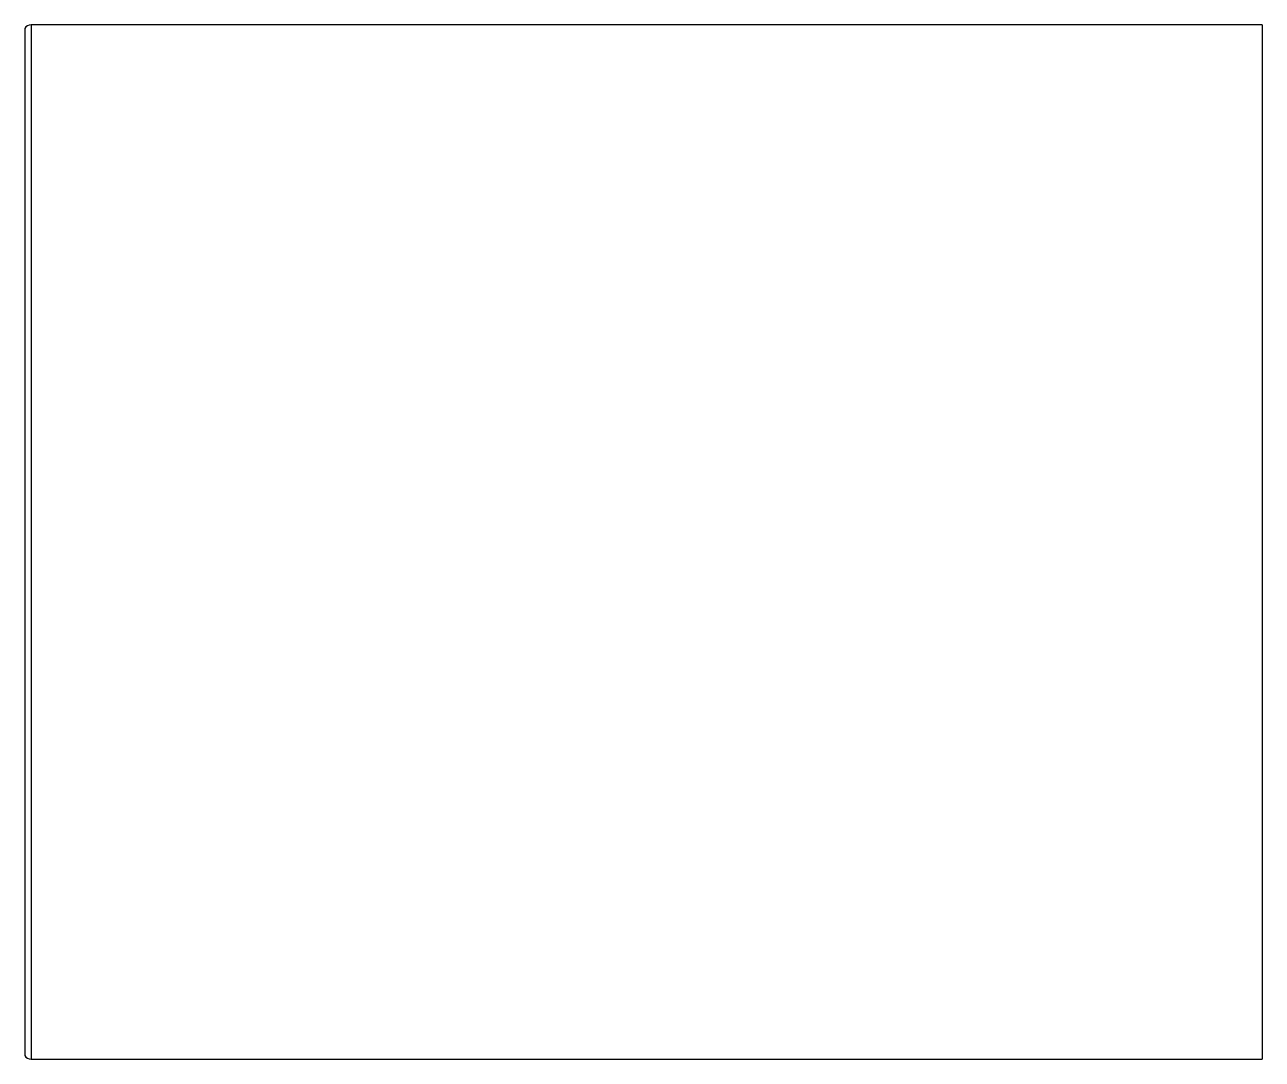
# Model space of a CAD drawing. Header units: millimetres. Extents: x -117 to 139, y -107 to 107.
import ezdxf

# ---------------------------------------------------------------- set-up
doc = ezdxf.new("R2010")
doc.units = ezdxf.units.MM

msp = doc.modelspace()

# ---------------------------------------------------------------- linework, layer by layer
at = {"color": 7, "linetype": 'Continuous', "lineweight": 25}
for p, q in [((-116.8, 106.25), (-116.8, -106.25)), ((-115.5, 107), (-115.5, -107)), ((139.38, 107), (-115.5, 107)), ((139.38, 107), (139.38, -107)), ((-115.5, -107), (139.38, -107))]:
    msp.add_line(p, q, dxfattribs=at)
for centre, start, end in [((-115.5, 105.5), 90, 150), ((-115.5, -105.5), 210, 270)]:
    msp.add_arc(centre, 1.5, start, end, dxfattribs=at)

doc.saveas('drawing.dxf')
